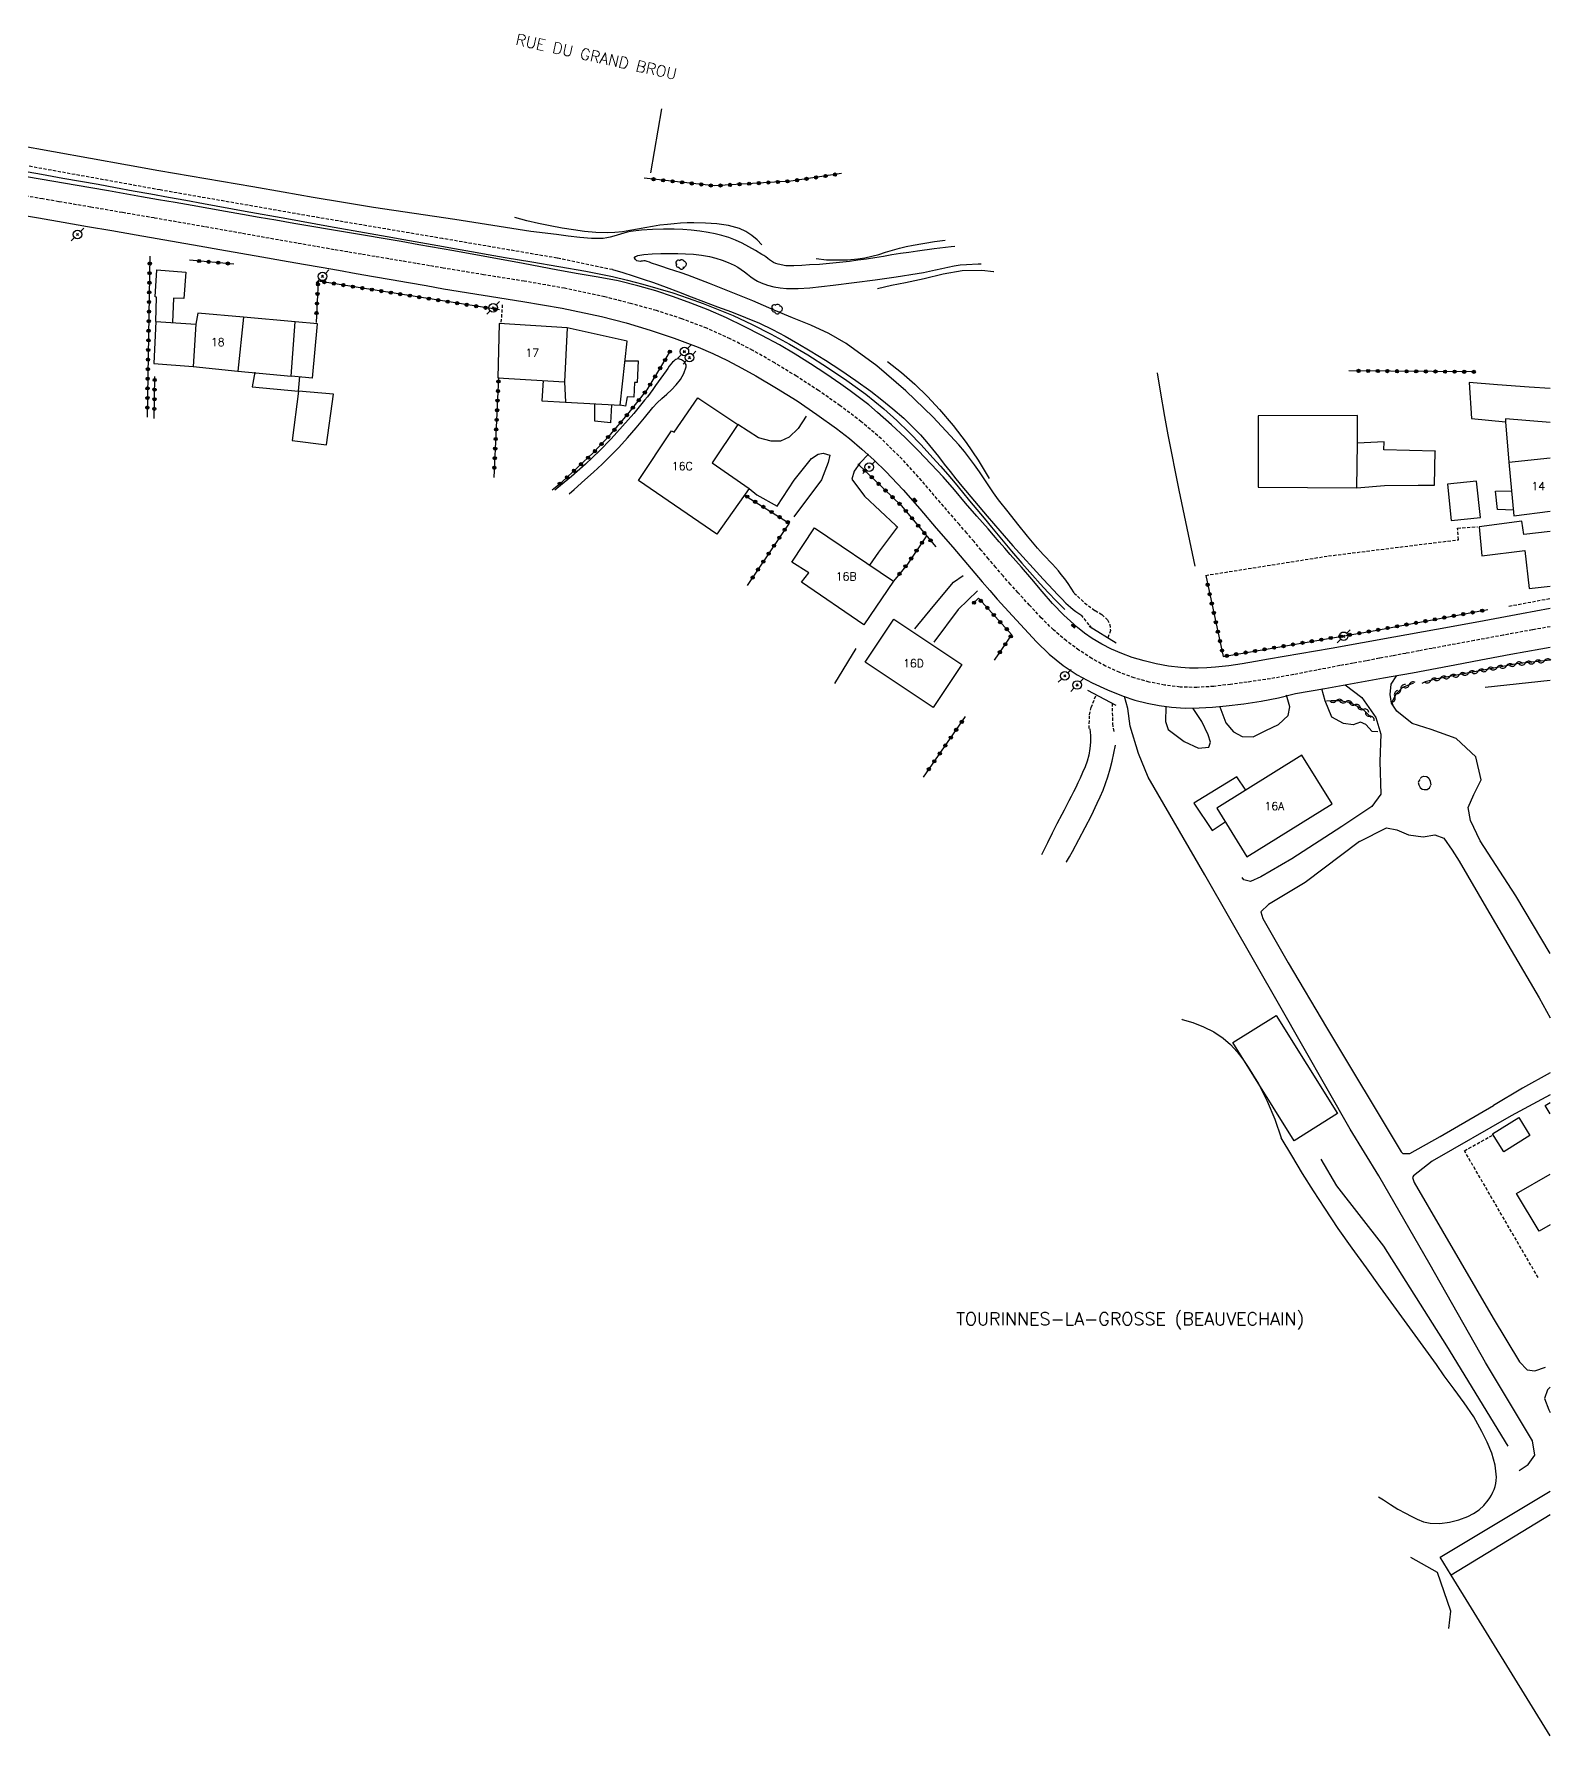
# Model space of a CAD drawing. Header units: millimetres. Extents: x 175000 to 176000, y 162999 to 164000.
# Drawn here: x 175763.2 to 176000.1, y 163187.8 to 163453.7 of the extents above; entities that cross this region are included whole.
import ezdxf
from ezdxf.enums import TextEntityAlignment as Align

# ---------------------------------------------------------------- set-up
doc = ezdxf.new("R2010")
doc.units = ezdxf.units.MM
doc.linetypes.add('DASHED', pattern=[0.75, 0.5, -0.25])
doc.layers.get('0').update_dxf_attribs({"linetype": 'CONTINUOUS'})
for name, color, linetype in [('W0001', 6, 'DASHED'), ('W0008', 7, 'CONTINUOUS'), ('W0010', 4, 'CONTINUOUS'), ('W0017', 7, 'CONTINUOUS'), ('W0101', 7, 'CONTINUOUS'), ('W0104', 1, 'CONTINUOUS'), ('W0112', 1, 'DASHED'), ('W0120', 7, 'CONTINUOUS'), ('W0300', 7, 'CONTINUOUS'), ('W0310', 3, 'CONTINUOUS'), ('W0323', 7, 'CONTINUOUS'), ('W0330', 7, 'CONTINUOUS'), ('W0401', 7, 'CONTINUOUS'), ('W0473', 7, 'CONTINUOUS'), ('W0510', 5, 'CONTINUOUS'), ('W0515', 5, 'CONTINUOUS'), ('W0980', 7, 'CONTINUOUS'), ('W0989', 7, 'CONTINUOUS'), ('W0991', 7, 'CONTINUOUS')]:
    doc.layers.add(name, color=color, linetype=linetype)
doc.styles.get("Standard").update_dxf_attribs({"font": 'romans.shx', "width": 0.85})

# ---------------------------------------------------------------- blocks, each defined once
blk = doc.blocks.new('T401')
for p, q in [((-0.3, 0.3), (0, 0.3)), ((-0.3, -0.25), (-0.3, 0.3)), ((-0.3, 0.15), (0, 0.15)), ((-0.3, 0), (0, 0)), ((0, 0.3), (0, -0.25)), ((-0.3, -0.15), (0, -0.15)), ((-0.3, -0.25), (-0.3, -0.3)), ((-0.3, -0.3), (0, -0.3)), ((0, -0.3), (0, -0.25))]:
    blk.add_line(p, q)
blk = doc.blocks.new('T473')
for p, q in [((-0.166667, 0.166667), (0.166667, -0.166667)), ((-0.166667, -0.166667), (0.166667, 0.166667)), ((0.500001, 0.500001), (1.000002, 1.000002)), ((-1.000002, -1.000002), (-0.500001, -0.500001))]:
    blk.add_line(p, q)
blk.add_ellipse((0, 0), major_axis=(0.471405, 0.471405), ratio=1, start_param=5.4977871438, end_param=11.780972451)
blk = doc.blocks.new('T300')
for p, q in [((-0.8, 0.51), (-0.86, 0.34)), ((-0.86, 0.34), (-0.86, 0.17)), ((-0.86, 0.17), (-0.74, 0.06)), ((-0.69, 0.63), (-0.8, 0.51)), ((-0.8, -0.06), (-0.74, 0.06)), ((-0.74, 0.06), (-0.69, 0.11)), ((-0.57, 0.69), (-0.69, 0.63)), ((-0.46, 0.69), (-0.57, 0.69)), ((-0.29, 0.63), (-0.46, 0.69)), ((-0.29, 0.63), (-0.17, 0.74)), ((-0.23, 0.57), (-0.29, 0.63)), ((-0.17, 0.74), (-0.06, 0.8)), ((-0.06, 0.8), (0.06, 0.8)), ((0.06, 0.8), (0.23, 0.74)), ((0.23, 0.74), (0.34, 0.63)), ((0.34, 0.63), (0.4, 0.51)), ((0.46, 0.46), (0.34, 0.46)), ((0.4, 0.51), (0.4, 0.46)), ((0.57, 0.4), (0.46, 0.46)), ((0.57, 0.4), (0.69, 0.29)), ((0.69, 0.29), (0.74, 0.17)), ((0.74, 0.06), (0.69, -0.17)), ((0.74, 0.17), (0.74, 0.06)), ((-0.8, -0.17), (-0.8, -0.06)), ((-0.8, -0.23), (-0.8, -0.17)), ((-0.74, -0.34), (-0.8, -0.23)), ((-0.69, -0.4), (-0.74, -0.34)), ((-0.51, -0.46), (-0.69, -0.4)), ((-0.4, -0.46), (-0.51, -0.46)), ((-0.4, -0.46), (-0.34, -0.46)), ((-0.34, -0.46), (-0.34, -0.4)), ((-0.34, -0.51), (-0.34, -0.46)), ((-0.29, -0.63), (-0.34, -0.51)), ((-0.17, -0.74), (-0.29, -0.63)), ((-0.06, -0.8), (-0.17, -0.74)), ((0.06, -0.8), (-0.06, -0.8)), ((0.17, -0.74), (0.06, -0.8)), ((0.23, -0.69), (0.17, -0.74)), ((0.29, -0.46), (0.23, -0.46)), ((0.29, -0.63), (0.23, -0.69)), ((0.46, -0.4), (0.29, -0.46)), ((0.34, -0.51), (0.29, -0.63)), ((0.34, -0.51), (0.34, -0.46)), ((0.57, -0.34), (0.46, -0.4)), ((0.63, -0.29), (0.57, -0.34)), ((0.69, -0.17), (0.63, -0.29))]:
    blk.add_line(p, q)
blk = doc.blocks.new('t323o')
at = {"color": 0, "linetype": 'Continuous'}
for radius in [0.25, 0.15]:
    blk.add_circle((0, 0), radius, dxfattribs=at)
blk = doc.blocks.new('t310o')
at = {"color": 0, "linetype": 'Continuous'}
for centre, start, end in [((-0.5, 0.38), 216.8699, 323.1304), ((0.5, -0.37), 36.8699, 143.1303)]:
    blk.add_arc(centre, 0.625, start, end, dxfattribs=at)

msp = doc.modelspace()

# ---------------------------------------------------------------- linework, layer by layer
at = {"layer": 'W0001'}
msp.add_lwpolyline([(176000, 163361.11), (175997.21, 163360.61), (175992.67, 163359.78), (175988.14, 163358.94), (175983.61, 163358.1), (175981.55, 163357.72), (175979.49, 163357.33), (175977.44, 163356.94), (175975.38, 163356.55), (175973.33, 163356.17), (175971.27, 163355.78), (175969.22, 163355.4), (175967.16, 163355.02), (175963.55, 163354.33), (175959.94, 163353.63), (175956.31, 163352.97), (175952.67, 163352.44), (175950.08, 163352.1), (175947.46, 163351.79), (175944.83, 163351.61), (175942.19, 163351.68), (175939.77, 163351.97), (175937.39, 163352.45), (175935.04, 163353.1), (175932.76, 163353.94), (175930.55, 163354.95), (175928.42, 163356.13), (175926.39, 163357.45), (175924.44, 163358.89), (175922.4, 163360.62), (175920.51, 163362.51), (175918.69, 163364.46), (175916.89, 163366.42), (175915.71, 163367.72), (175914.55, 163369.04), (175913.41, 163370.37), (175912.28, 163371.71), (175911.15, 163373.06), (175910.02, 163374.41), (175908.89, 163375.74), (175907.73, 163377.06), (175904.77, 163380.48), (175901.83, 163383.93), (175898.79, 163387.29), (175895.54, 163390.46), (175892.4, 163393.13), (175889.11, 163395.63), (175885.73, 163397.98), (175882.28, 163400.23), (175878.9, 163402.3), (175875.45, 163404.27), (175871.92, 163406.09), (175868.3, 163407.72), (175864.39, 163409.21), (175860.41, 163410.49), (175856.39, 163411.6), (175852.34, 163412.62), (175846.08, 163413.97), (175839.76, 163415.08), (175833.43, 163416.08), (175827.11, 163417.13), (175824.99, 163417.49), (175822.86, 163417.85), (175820.73, 163418.21), (175818.6, 163418.57), (175816.47, 163418.92), (175814.34, 163419.28), (175812.21, 163419.64), (175810.08, 163420), (175807.19, 163420.51), (175804.29, 163421.01), (175801.4, 163421.53), (175798.5, 163422.04), (175795.61, 163422.56), (175792.72, 163423.07), (175789.82, 163423.58), (175786.93, 163424.09), (175781.97, 163424.95), (175777.01, 163425.8), (175772.05, 163426.65), (175767.09, 163427.5), (175764.58, 163427.93), (175762.06, 163428.36)], dxfattribs=at)
at = {"layer": 'W0008'}
for points in [[(176000, 163363.95), (175995.52, 163363.11), (175988.87, 163361.89), (175982.22, 163360.68), (175975.57, 163359.48), (175970.68, 163358.6), (175965.8, 163357.71), (175960.91, 163356.85), (175956.02, 163356.02), (175953.96, 163355.67), (175951.9, 163355.3), (175949.83, 163354.98), (175947.75, 163354.76), (175946.39, 163354.67), (175945.03, 163354.62), (175943.67, 163354.63), (175942.32, 163354.72), (175940.38, 163354.96), (175938.47, 163355.3), (175936.57, 163355.75), (175934.71, 163356.32), (175933.08, 163356.91), (175931.5, 163357.61), (175929.95, 163358.4), (175928.46, 163359.28), (175927.28, 163360.1), (175926.15, 163361), (175925.07, 163361.95), (175924.03, 163362.93), (175922.29, 163364.72), (175920.65, 163366.6), (175919.05, 163368.51), (175917.42, 163370.4), (175916.55, 163371.39), (175915.68, 163372.39), (175914.81, 163373.38), (175913.94, 163374.38), (175913.07, 163375.38), (175912.2, 163376.38), (175911.34, 163377.37), (175910.46, 163378.37), (175908.7, 163380.42), (175906.95, 163382.48), (175905.17, 163384.53), (175903.34, 163386.52), (175901.31, 163388.61), (175899.25, 163390.66), (175897.14, 163392.66), (175894.96, 163394.59), (175893.57, 163395.75), (175892.15, 163396.86), (175890.69, 163397.93), (175889.22, 163398.98), (175886.87, 163400.6), (175884.5, 163402.17), (175882.08, 163403.68), (175879.62, 163405.12), (175876.9, 163406.61), (175874.14, 163408.02), (175871.34, 163409.36), (175868.49, 163410.6), (175865.8, 163411.67), (175863.07, 163412.66), (175860.32, 163413.56), (175857.53, 163414.37), (175854.43, 163415.11), (175851.31, 163415.71), (175848.17, 163416.25), (175845.04, 163416.81), (175839.62, 163417.83), (175834.19, 163418.82), (175828.76, 163419.8), (175823.32, 163420.77), (175820.54, 163421.26), (175817.75, 163421.74), (175814.96, 163422.22), (175812.17, 163422.69), (175809.37, 163423.16), (175806.58, 163423.63), (175803.79, 163424.11), (175801, 163424.59), (175798.38, 163425.04), (175795.76, 163425.5), (175793.13, 163425.96), (175790.51, 163426.42), (175787.89, 163426.88), (175785.26, 163427.35), (175782.64, 163427.81), (175780.02, 163428.27), (175774.83, 163429.17), (175769.65, 163430.07), (175764.46, 163430.96), (175759.28, 163431.86)], [(175760.1, 163425.62), (175763.92, 163424.96), (175767.74, 163424.3), (175771.55, 163423.64), (175775.37, 163422.98), (175779.19, 163422.31), (175782.45, 163421.74), (175785.72, 163421.17), (175788.98, 163420.6), (175792.25, 163420.03), (175795.51, 163419.45), (175798.78, 163418.88), (175802.04, 163418.31), (175805.31, 163417.73), (175808.04, 163417.26), (175810.77, 163416.78), (175813.5, 163416.3), (175816.23, 163415.83), (175818.97, 163415.35), (175821.7, 163414.87), (175824.43, 163414.39), (175827.16, 163413.91), (175833.34, 163412.89), (175839.53, 163411.93), (175845.71, 163410.87), (175851.84, 163409.54), (175855.67, 163408.55), (175859.46, 163407.44), (175863.21, 163406.19), (175866.91, 163404.79), (175869.23, 163403.79), (175871.5, 163402.69), (175873.74, 163401.51), (175875.94, 163400.28), (175879.18, 163398.37), (175882.37, 163396.38), (175885.49, 163394.28), (175888.54, 163392.07), (175890.55, 163390.48), (175892.51, 163388.83), (175894.41, 163387.11), (175896.26, 163385.34), (175898.97, 163382.49), (175901.57, 163379.52), (175904.11, 163376.52), (175906.68, 163373.54), (175907.85, 163372.19), (175909, 163370.84), (175910.16, 163369.48), (175911.31, 163368.12), (175912.47, 163366.77), (175913.64, 163365.42), (175914.83, 163364.09), (175916.04, 163362.79), (175917.91, 163360.76), (175919.78, 163358.73), (175921.76, 163356.79), (175923.91, 163355.04), (175926.12, 163353.59), (175928.45, 163352.32), (175930.85, 163351.22), (175933.3, 163350.26), (175935.15, 163349.65), (175937.03, 163349.16), (175938.94, 163348.78), (175940.86, 163348.52), (175943, 163348.39), (175945.15, 163348.41), (175947.28, 163348.53), (175949.41, 163348.73), (175952.14, 163349.05), (175954.86, 163349.49), (175957.55, 163350.02), (175960.23, 163350.67)], [(175960.22, 163350.67), (175964.8, 163351.47), (175969.37, 163352.28), (175973.94, 163353.1), (175978.51, 163353.92), (175980.42, 163354.28), (175982.34, 163354.64), (175984.26, 163355), (175986.18, 163355.36), (175988.09, 163355.72), (175990.01, 163356.08), (175991.93, 163356.44), (175993.85, 163356.8), (175996.18, 163357.22), (175998.51, 163357.65), (176000, 163357.92)]]:
    msp.add_lwpolyline(points, dxfattribs=at)
at = {"layer": 'W0010'}
msp.add_lwpolyline([(175761.09, 163432.37), (175764.4, 163431.78), (175767.72, 163431.19), (175770.47, 163430.7), (175773.21, 163430.21), (175775.96, 163429.71), (175778.7, 163429.21), (175781.45, 163428.71), (175784.19, 163428.21), (175786.93, 163427.72), (175789.68, 163427.22), (175796.19, 163426.04), (175802.7, 163424.87), (175809.21, 163423.69), (175815.72, 163422.53), (175818.36, 163422.06), (175820.99, 163421.59), (175823.62, 163421.12), (175826.26, 163420.66), (175828.89, 163420.2), (175831.52, 163419.73), (175834.16, 163419.26), (175836.79, 163418.8), (175840.98, 163418.08), (175845.18, 163417.38), (175849.37, 163416.64), (175853.53, 163415.79), (175855.92, 163415.23), (175858.29, 163414.62), (175860.65, 163413.96), (175862.99, 163413.24), (175865.37, 163412.44), (175867.73, 163411.6), (175870.07, 163410.68), (175872.38, 163409.7), (175875.37, 163408.3), (175878.32, 163406.82), (175881.22, 163405.25), (175884.07, 163403.57), (175887.14, 163401.62), (175890.16, 163399.58), (175893.1, 163397.42), (175895.94, 163395.13), (175897.96, 163393.33), (175899.89, 163391.44), (175901.75, 163389.49), (175903.58, 163387.51), (175904.77, 163386.2), (175905.93, 163384.86), (175907.08, 163383.51), (175908.21, 163382.14), (175909.33, 163380.77), (175910.45, 163379.4), (175911.58, 163378.04), (175912.72, 163376.68), (175914.31, 163374.79), (175915.89, 163372.9), (175917.49, 163371.02), (175919.12, 163369.17), (175920.36, 163367.8), (175921.61, 163366.45), (175922.88, 163365.11), (175924.17, 163363.79)], dxfattribs=at)
at = {"layer": 'W0017'}
for points in [[(175883.78, 163394.01), (175882.54, 163392.09), (175881.15, 163390.7), (175879.8, 163390.11), (175878.33, 163390.11), (175876.38, 163390.63), (175873.15, 163392.71)], [(175879.27, 163379.95), (175881.95, 163383.98), (175884.63, 163387.39), (175885.66, 163388.05), (175886.43, 163388.24), (175886.96, 163388.08), (175887.5, 163387.92), (175887.24, 163386.77), (175886.19, 163384.04)], [(175893.51, 163388.07), (175892.18, 163386.67), (175891.3, 163385.41), (175890.95, 163384.14), (175892.9, 163381.51), (175897.78, 163376.91), (175898.04, 163376.73)], [(175886.19, 163384.04), (175881.85, 163378.25)], [(175874.91, 163382.68), (175876.07, 163381.71), (175879.29, 163379.95)], [(175898.04, 163376.73), (175895.09, 163372.76), (175893.7, 163370.73)], [(175900.76, 163360.78), (175903.61, 163364.27), (175906.82, 163368.05), (175908.32, 163369.12)], [(175910.57, 163366.71), (175907.52, 163363.78), (175903.75, 163358.68)], [(175973.09, 163344.68), (175972.19, 163344.76), (175971.21, 163345.85), (175970.39, 163346.21), (175969.23, 163345.76), (175967.71, 163346.01), (175965.87, 163347), (175964.86, 163349.55), (175964.33, 163351.4)], [(175967.96, 163352.05), (175970.6, 163350.04), (175972.74, 163346.9), (175973.54, 163344.32), (175973.41, 163340.05), (175973.57, 163334.96), (175972.14, 163333.02), (175969.35, 163331.13), (175967.45, 163329.87)], [(175989.07, 163327.67), (175987.54, 163330.83), (175987.16, 163332.88), (175988.07, 163334.87), (175989.2, 163337.2), (175988.37, 163340.76), (175985.29, 163343.63), (175981.4, 163345.07), (175978.45, 163346.01), (175976.06, 163347.93), (175975.19, 163349.14), (175974.98, 163350.54), (175975.15, 163352.14), (175976.05, 163353.49)], [(175995.16, 163229.31), (175996.53, 163230.22), (175997.58, 163231.71), (175997.25, 163233.92), (175989.9, 163246.18), (175981.25, 163261.41), (175973.25, 163275.32), (175968.76, 163282.63), (175957.77, 163301.88), (175946.04, 163322.35), (175937.19, 163337.58), (175935.68, 163341.32), (175934.4, 163345.58), (175934.04, 163348.35), (175933.52, 163350.18)], [(175939.98, 163348.6), (175939.9, 163346.29), (175940.32, 163345.07), (175942.85, 163343.18), (175945.05, 163342.15), (175946.67, 163342.28), (175946.97, 163343.09), (175946.59, 163344.22), (175945.58, 163346.29), (175944.24, 163348.34)], [(175948.4, 163348.57), (175949.35, 163346.11), (175950.51, 163344.68), (175951.9, 163343.96), (175953.61, 163343.92), (175955.56, 163344.89), (175957.57, 163345.84), (175959.05, 163347.21), (175959.34, 163348.57), (175958.79, 163350.41)], [(175967.45, 163329.87), (175959.64, 163324.85), (175954.78, 163322.04), (175953.17, 163321.33), (175952.17, 163321.55), (175951.87, 163321.92)], [(175970.22, 163327.55), (175974.44, 163329.69), (175976.02, 163329.37), (175977.84, 163328.59), (175980.14, 163328.27), (175982, 163328.58), (175983.4, 163328.08), (175984.7, 163326.2), (175985.79, 163324.47)], [(175970.22, 163327.55), (175961.72, 163321.16), (175955.99, 163317.69), (175954.79, 163316.57), (175955.14, 163315.53), (175959.08, 163308.59), (175965.06, 163298.52), (175976.71, 163279.1), (175977, 163278.82), (175978.08, 163278.84), (175982.81, 163281.49), (175991.13, 163286.29)], [(176000, 163310.06), (175994.63, 163319.06), (175989.07, 163327.67)], [(175985.79, 163324.47), (175990.06, 163317.14), (175998.25, 163303.12), (176000, 163300)], [(176000, 163291.42), (175995.66, 163289), (175991.13, 163286.29)], [(176000, 163288), (175993.88, 163284.7), (175981.54, 163277.64), (175978.67, 163275.32), (175978.51, 163275.08), (175978.73, 163274.28), (175983.17, 163266.7), (175991.07, 163253.09), (175995.22, 163246.29), (175996.42, 163245.04), (175997.58, 163244.88), (175999.26, 163245.44)], [(176000, 163242.31), (175999.57, 163241.88), (175999.1, 163240.52), (175999.76, 163238.76), (176000, 163238.35)]]:
    msp.add_lwpolyline(points, dxfattribs=at)
at = {"layer": 'W0101'}
for points in [[(175795.94, 163409.45), (175788.81, 163410.09), (175788.47, 163408.34)], [(175795.94, 163409.45), (175795.04, 163401.04)], [(175788.47, 163408.34), (175788.05, 163401.74)], [(175835.84, 163408.46), (175835.67, 163399.98), (175846.05, 163399.36)], [(175846.45, 163407.79), (175835.84, 163408.46)], [(175846.45, 163407.79), (175846.05, 163399.36)], [(175788.05, 163401.72), (175788.05, 163401.74), (175795.04, 163401.04)], [(175993.54, 163386.79), (176000, 163387.51)], [(175993.54, 163386.79), (175994.32, 163378.43), (176000, 163379.15)], [(176000, 163375.98), (175995.88, 163375.52), (175995.58, 163377.59), (175988.89, 163376.72), (175989.3, 163372.16), (175996.03, 163373.03), (175996.02, 163373.03), (175996.72, 163367.05)], [(175996.72, 163367.05), (176000, 163367.42)], [(176000, 163284.99), (175999.22, 163286.33), (176000, 163286.79)], [(176000, 163267.65), (175998.27, 163266.66), (175994.73, 163272.57), (176000, 163275.61)]]:
    msp.add_lwpolyline(points, dxfattribs=at)
for points in [[(175866.86, 163396.86), (175873.15, 163392.71), (175869.11, 163386.69), (175874.91, 163382.68), (175869.83, 163375.54), (175857.59, 163383.92), (175862.78, 163391.72), (175863.2, 163391.51)], [(175885.11, 163376.55), (175897.43, 163368.21), (175892.8, 163361.38), (175883.08, 163368.07), (175884.22, 163369.51), (175881.58, 163371.2)], [(175897.51, 163362.29), (175908.11, 163355.19), (175903.62, 163348.49), (175893.02, 163355.59)], [(175961.21, 163341.02), (175947.91, 163332.74), (175952.63, 163325.17), (175965.93, 163333.45)]]:
    msp.add_lwpolyline(points, close=True, dxfattribs=at)
at = {"layer": 'W0104'}
for points in [[(175782.22, 163408.8), (175782.35, 163412.6), (175782.15, 163412.64), (175782.39, 163416.83), (175786.93, 163416.51), (175786.6, 163412.38), (175784.98, 163412.41), (175784.82, 163408.61)], [(175804.02, 163408.72), (175795.94, 163409.45)], [(175782.22, 163408.8), (175781.93, 163402.21)], [(175782.22, 163408.8), (175788.47, 163408.34)], [(175803.37, 163400.22), (175804.02, 163408.72)], [(175807.48, 163408.42), (175804.02, 163408.72)], [(175806.7, 163399.92), (175807.48, 163408.42)], [(175855.87, 163405.72), (175846.46, 163407.79), (175846.45, 163407.79)], [(175846.05, 163399.36), (175846.22, 163396.17), (175854.73, 163395.7), (175855.87, 163405.72)], [(175781.93, 163402.21), (175788.05, 163401.74)], [(175855.52, 163402.64), (175857.57, 163402.63), (175857.4, 163399.26), (175857, 163399.23), (175857.01, 163399.24), (175856.88, 163396.97), (175855.85, 163396.99), (175855.59, 163395.56), (175854.73, 163395.7)], [(175795.04, 163401.04), (175803.37, 163400.22), (175803.36, 163400.22)], [(175797.69, 163400.88), (175797.3, 163398.57), (175804.5, 163397.91), (175804.5, 163397.9), (175803.55, 163390.19), (175808.88, 163389.51), (175809.96, 163397.43)], [(175806.7, 163399.92), (175803.36, 163400.22)], [(175809.96, 163397.43), (175804.5, 163397.9), (175804.51, 163397.91), (175804.72, 163400.18)], [(175842.72, 163399.56), (175842.5, 163396.39), (175846.22, 163396.17)], [(176000, 163398.32), (175996.72, 163398.52), (175991.76, 163398.9), (175987.35, 163399.23), (175987.73, 163393.65), (175993.04, 163393.1), (175993.54, 163386.79)], [(175853.4, 163395.78), (175853.25, 163392.96), (175850.78, 163393.2), (175850.81, 163395.92)], [(176000, 163392.98), (175993.03, 163393.59), (175993.04, 163393.1)], [(175969.8, 163382.8), (175969.92, 163389.8)], [(175994.24, 163379.29), (175991.76, 163379.42), (175991.46, 163382.27), (175993.95, 163382.31)], [(175952.45, 163335.57), (175951.04, 163337.63), (175944.36, 163333.53), (175947.21, 163329.29), (175949.23, 163330.63)], [(176000, 163187.83), (175984.51, 163212.95), (175982.79, 163215.75), (176000, 163226.08)], [(176000, 163222.39), (175984.51, 163212.95)]]:
    msp.add_lwpolyline(points, dxfattribs=at)
for points in [[(175954.39, 163394.07), (175954.37, 163382.89), (175969.8, 163382.8), (175969.79, 163382.8), (175974.11, 163383.14), (175979.4, 163383.19), (175979.39, 163383.19), (175981.93, 163383.23), (175982.04, 163388.56), (175982.04, 163388.55), (175974.01, 163388.74), (175974.04, 163390.01), (175969.92, 163389.8), (175969.88, 163394.12)], [(175983.94, 163383.36), (175984.55, 163377.68), (175989.12, 163378.18), (175988.5, 163383.86)], [(175957.21, 163300.38), (175966.8, 163285.04), (175960.02, 163280.8), (175950.43, 163296.14)], [(175996.83, 163281.62), (175992.73, 163279.08), (175990.98, 163281.91), (175995.09, 163284.44)]]:
    msp.add_lwpolyline(points, close=True, dxfattribs=at)
at = {"layer": 'W0112'}
for points in [[(175853.55, 163416.88), (175844.89, 163418.68), (175827.01, 163421.74), (175806.24, 163425.25), (175782.9, 163429.33), (175759.79, 163433.51), (175741.02, 163436.87), (175721.22, 163440.69), (175700.88, 163444.36), (175676.96, 163448.54)], [(175836.34, 163411.41), (175836.14, 163408.68)], [(175946.17, 163369.12), (175965.37, 163372.16), (175985.66, 163374.69), (175985.52, 163376.5), (175988.64, 163376.73)], [(175925.65, 163366.37), (175927.26, 163364.83), (175928.91, 163363.64)], [(175993.54, 163364.31), (176000, 163365.53)], [(175928.4, 163360.88), (175928.02, 163361.39), (175926.85, 163362.84)], [(175928.91, 163363.64), (175929.98, 163363.01), (175930.85, 163362.19), (175931.22, 163361.46), (175931.32, 163360.52), (175930.9, 163359.34)], [(175927.98, 163345.19), (175928.07, 163347.33), (175928.32, 163348.48), (175928.84, 163349.86), (175929.09, 163350.46)], [(175931.58, 163349.15), (175931.64, 163345.98), (175931.85, 163344.57)], [(175979.63, 163337.25), (175979.37, 163336.78), (175979.48, 163336.43), (175979.67, 163336), (175979.98, 163335.73), (175980.31, 163335.65), (175980.78, 163335.66), (175981.15, 163335.93), (175981.39, 163336.41), (175981.32, 163336.94), (175981.05, 163337.41), (175980.75, 163337.66), (175980.19, 163337.73), (175979.89, 163337.62), (175979.7, 163337.39)], [(175998.11, 163259.43), (175986.6, 163279.23), (175990.92, 163281.63)]]:
    msp.add_lwpolyline(points, dxfattribs=at)
at = {"layer": 'W0120'}
for points in [[(175932.21, 163358.53), (175927.97, 163361.14)], [(175927.71, 163351.19), (175932.14, 163348.84)]]:
    msp.add_lwpolyline(points, dxfattribs=at)
at = {"layer": 'W0300'}
for points in [[(175876.9, 163420.76), (175876.15, 163421.55), (175875.32, 163422.24), (175874.4, 163422.83), (175873.41, 163423.29), (175871.66, 163423.8), (175869.86, 163424.04), (175868.06, 163424.12), (175866.28, 163424.17), (175865.24, 163424.18), (175864.2, 163424.13), (175863.16, 163424.05), (175862.13, 163423.95), (175860.95, 163423.81), (175859.78, 163423.63), (175858.61, 163423.42), (175857.45, 163423.19), (175856.28, 163422.98), (175855.1, 163422.81), (175853.92, 163422.68), (175852.73, 163422.62), (175850.96, 163422.66), (175849.2, 163422.84), (175847.45, 163423.09), (175845.71, 163423.38), (175843.84, 163423.71), (175841.99, 163424.09), (175840.15, 163424.53), (175838.31, 163425.02)], [(175885.38, 163418.6), (175886.99, 163418.44), (175888.61, 163418.39), (175890.24, 163418.43), (175891.85, 163418.57), (175892.96, 163418.74), (175894.06, 163418.98), (175895.14, 163419.27), (175896.21, 163419.59), (175897.28, 163419.92), (175898.35, 163420.23), (175899.43, 163420.5), (175900.53, 163420.73), (175903.82, 163421.27), (175905.49, 163421.5)], [(175913.09, 163416.54), (175913.05, 163416.55), (175911.23, 163416.76), (175908.18, 163416.68), (175905.17, 163416.16), (175902.22, 163415.45), (175899.3, 163414.82), (175898.21, 163414.61), (175897.12, 163414.39), (175896.04, 163414.15), (175894.96, 163413.9)], [(175896.52, 163402.52), (175898.69, 163400.82), (175900.77, 163399), (175902.76, 163397.08), (175904.64, 163395.06), (175906.78, 163392.51), (175908.79, 163389.86), (175910.66, 163387.1), (175912.39, 163384.25)], [(175938.59, 163400.75), (175939.07, 163397.89), (175939.76, 163393.96), (175940.3, 163391.08), (175940.86, 163388.2), (175941.43, 163385.32), (175942.01, 163382.45), (175942.62, 163379.47), (175943.24, 163376.49), (175943.87, 163373.51), (175944.51, 163370.54)], [(175989.86, 163351.67), (176000, 163352.75)], [(175993.45, 163233.08), (175983.84, 163248.78), (175974.02, 163264.36), (175966.65, 163273.79), (175964.21, 163277.95)], [(175984.18, 163204.59), (175984.48, 163207.34), (175982.39, 163213.37), (175978.24, 163215.73)]]:
    msp.add_lwpolyline(points, dxfattribs=at)
at = {"layer": 'W0310'}
for points in [[(176000, 163355.87), (175994.76, 163355.28), (175982.34, 163352.95), (175980.46, 163352.5), (175979.94, 163352.25)], [(175978.67, 163352.3), (175976.93, 163351.62), (175975.89, 163350.59), (175975.28, 163349.27), (175975.4, 163348.83)], [(175972.01, 163346.92), (175970.81, 163348.19), (175968.83, 163349.23), (175967.22, 163349.53), (175965.81, 163349.54), (175965.08, 163349.5)]]:
    msp.add_lwpolyline(points, dxfattribs=at)
at = {"layer": 'W0323'}
for points in [[(175889.33, 163431.88), (175881.38, 163430.71), (175869.42, 163429.97), (175858.48, 163431.17)], [(175781.31, 163418.97), (175780.93, 163397.26), (175780.89, 163393.84)], [(175794.41, 163417.76), (175787.51, 163418.36)], [(175835.91, 163410.58), (175807.58, 163415.1), (175807.26, 163408.6)], [(175844.15, 163382.51), (175845.68, 163383.74), (175850.6, 163388.3), (175853.24, 163391.14), (175855.94, 163394.31), (175858.96, 163398.13), (175861.26, 163401.9), (175862.61, 163404.2)], [(175782, 163393.64), (175782.06, 163400.18)], [(175835.77, 163400.06), (175835.03, 163384.43)], [(175988.11, 163400.92), (175975.06, 163401.02), (175968.57, 163401.08)], [(175891.88, 163386.54), (175898.65, 163380.02), (175904.07, 163373.59)], [(175874.35, 163381.57), (175881.14, 163377.29), (175874.6, 163367.54)], [(175902.6, 163375.28), (175899.62, 163370.9), (175897.43, 163368.21)], [(175946.19, 163369.12), (175948.93, 163356.47), (175972.07, 163360.43), (175990.26, 163363.78)], [(175913.21, 163355.88), (175915.93, 163359.86), (175910.72, 163365.54), (175909.79, 163364.65)], [(175902.1, 163337.62), (175908.67, 163347.06)]]:
    msp.add_lwpolyline(points, dxfattribs=at)
at = {"layer": 'W0330'}
for points in [[(175859.55, 163432.02), (175861.27, 163441.98)], [(175891.55, 163357.72), (175888.22, 163352.21)]]:
    msp.add_lwpolyline(points, dxfattribs=at)
at = {"layer": 'W0510'}
for points in [[(175907, 163420.5), (175906.45, 163420.45), (175903.81, 163420.11), (175901.17, 163419.76), (175899.84, 163419.58), (175898.51, 163419.39), (175897.19, 163419.18), (175895.86, 163418.96), (175894.54, 163418.75), (175893.22, 163418.54), (175891.89, 163418.35), (175890.56, 163418.17), (175889.01, 163417.99), (175887.45, 163417.83), (175885.89, 163417.69), (175884.32, 163417.61), (175883.11, 163417.55), (175881.88, 163417.47), (175880.64, 163417.49), (175879.42, 163417.72), (175879.06, 163417.85), (175878.72, 163418.02), (175878.4, 163418.21), (175878.09, 163418.43), (175877.79, 163418.64), (175877.5, 163418.86), (175877.19, 163419.07), (175876.88, 163419.27), (175875.87, 163419.86), (175874.86, 163420.46), (175873.83, 163421.02), (175872.76, 163421.51), (175871.72, 163421.89), (175870.65, 163422.2), (175869.57, 163422.46), (175868.48, 163422.68), (175867.17, 163422.9), (175865.85, 163423.06), (175864.53, 163423.17), (175863.21, 163423.23), (175861.5, 163423.23), (175859.79, 163423.17), (175858.09, 163423.04), (175856.39, 163422.83), (175855.85, 163422.72), (175855.31, 163422.59), (175854.79, 163422.43), (175854.26, 163422.26), (175853.74, 163422.09), (175853.2, 163421.95), (175852.66, 163421.83), (175852.11, 163421.76), (175850.26, 163421.73), (175848.43, 163421.88), (175846.61, 163422.12), (175844.8, 163422.35), (175840.82, 163422.86), (175836.85, 163423.46), (175832.89, 163424.09), (175828.93, 163424.7), (175825.76, 163425.17), (175822.58, 163425.63), (175819.41, 163426.1), (175816.24, 163426.59), (175811.52, 163427.37), (175806.81, 163428.17), (175802.1, 163429), (175797.39, 163429.81), (175792.5, 163430.65), (175787.61, 163431.49), (175782.72, 163432.34), (175777.83, 163433.2), (175772.05, 163434.23), (175766.27, 163435.28), (175760.5, 163436.34)], [(175865.3, 163416.04), (175864.3, 163416.37), (175863.29, 163416.69), (175862.28, 163417.02), (175861.28, 163417.35), (175860.95, 163417.46), (175860.62, 163417.58), (175860.3, 163417.69), (175859.97, 163417.8), (175859.64, 163417.92), (175859.31, 163418.03), (175858.98, 163418.14), (175858.65, 163418.24), (175858.45, 163418.27), (175858.24, 163418.23), (175858.04, 163418.19), (175857.85, 163418.17), (175857.6, 163418.19), (175857.35, 163418.28), (175857.13, 163418.46), (175856.99, 163418.71), (175856.99, 163418.77), (175857.01, 163418.82), (175857.04, 163418.86), (175857.08, 163418.89), (175857.11, 163418.91), (175857.15, 163418.92), (175857.19, 163418.93), (175857.22, 163418.94), (175857.52, 163419.07), (175857.82, 163419.14), (175858.13, 163419.19), (175858.44, 163419.23), (175859.76, 163419.35), (175861.09, 163419.41), (175862.42, 163419.41), (175863.74, 163419.38), (175864.98, 163419.34), (175866.22, 163419.28), (175867.46, 163419.16), (175868.69, 163418.95), (175869.69, 163418.69), (175870.68, 163418.37), (175871.64, 163417.99), (175872.58, 163417.56), (175873.13, 163417.25), (175873.65, 163416.91), (175874.16, 163416.53), (175874.65, 163416.15), (175875.15, 163415.77), (175875.67, 163415.41), (175876.21, 163415.08), (175876.78, 163414.81), (175877.75, 163414.47), (175878.74, 163414.22), (175879.74, 163414.06), (175880.75, 163413.96), (175882.57, 163413.93), (175884.39, 163414.06), (175886.19, 163414.27), (175887.99, 163414.47), (175891.29, 163414.85), (175894.58, 163415.28), (175897.86, 163415.75), (175901.14, 163416.27), (175902.11, 163416.44), (175903.06, 163416.64), (175904.02, 163416.86), (175904.97, 163417.08), (175905.93, 163417.28), (175906.89, 163417.47), (175907.86, 163417.61), (175908.84, 163417.71), (175910.66, 163417.79), (175911.11, 163417.79)], [(175853.53, 163416.89), (175855.15, 163416.42), (175856.76, 163415.93), (175858.36, 163415.42), (175859.96, 163414.88), (175861.93, 163414.17), (175863.88, 163413.41), (175865.83, 163412.64), (175867.78, 163411.88), (175869.96, 163411.06), (175872.16, 163410.27), (175874.34, 163409.43), (175876.49, 163408.51), (175878.52, 163407.52), (175880.51, 163406.47), (175882.48, 163405.36), (175884.42, 163404.21), (175886.84, 163402.72), (175889.23, 163401.18), (175891.58, 163399.58), (175893.88, 163397.91), (175895.64, 163396.55), (175897.36, 163395.15), (175899.03, 163393.68), (175900.63, 163392.14), (175901.64, 163391.07), (175902.61, 163389.96), (175903.55, 163388.83), (175904.47, 163387.68), (175905.37, 163386.52), (175906.27, 163385.36), (175907.18, 163384.21), (175908.11, 163383.08), (175910.09, 163380.73), (175912.07, 163378.39), (175914.07, 163376.07), (175916.09, 163373.76), (175917.65, 163372.01), (175919.23, 163370.27), (175920.82, 163368.54), (175922.43, 163366.83), (175923.07, 163366.15), (175923.71, 163365.47), (175924.37, 163364.8), (175925.06, 163364.17), (175925.49, 163363.81), (175925.93, 163363.47), (175926.38, 163363.15), (175926.85, 163362.84)], [(175925.66, 163366.4), (175925.18, 163367.14), (175924.69, 163367.87), (175924.17, 163368.59), (175923.63, 163369.28), (175923.19, 163369.82), (175922.73, 163370.34), (175922.26, 163370.85), (175921.78, 163371.35), (175921.31, 163371.85), (175920.83, 163372.36), (175920.37, 163372.87), (175919.91, 163373.39), (175918.35, 163375.24), (175916.83, 163377.13), (175915.33, 163379.03), (175913.85, 163380.95), (175913.07, 163382.01), (175912.32, 163383.09), (175911.58, 163384.18), (175910.85, 163385.28), (175910.1, 163386.37), (175909.33, 163387.44), (175908.52, 163388.48), (175907.66, 163389.49), (175903.61, 163393.82), (175899.36, 163397.97), (175894.85, 163401.84), (175890.03, 163405.34), (175887.34, 163406.9), (175884.51, 163408.2), (175881.64, 163409.37), (175878.8, 163410.55), (175875.45, 163411.99), (175872.08, 163413.38), (175868.7, 163414.73), (175865.3, 163416.04)], [(175846.77, 163381.84), (175847.59, 163382.56), (175849.23, 163384.04), (175850.59, 163385.27), (175851.93, 163386.51), (175853.24, 163387.78), (175854.52, 163389.09), (175855.9, 163390.61), (175857.24, 163392.17), (175858.54, 163393.75), (175859.85, 163395.33), (175860.54, 163396.08), (175861.28, 163396.77), (175862.03, 163397.43), (175862.77, 163398.11), (175863.5, 163398.88), (175864.16, 163399.72), (175864.69, 163400.66), (175865.05, 163401.69), (175865.06, 163401.86), (175865.04, 163402.02), (175864.98, 163402.18), (175864.9, 163402.32), (175864.78, 163402.48), (175864.64, 163402.6), (175864.48, 163402.7), (175864.31, 163402.79), (175864.17, 163402.86), (175864.02, 163402.91), (175863.86, 163402.94), (175863.69, 163402.93), (175863.47, 163402.86), (175863.27, 163402.73), (175863.11, 163402.57), (175862.95, 163402.42), (175862.67, 163402.11), (175862.42, 163401.78), (175862.19, 163401.44), (175861.96, 163401.1), (175861.53, 163400.52), (175861.11, 163399.94), (175860.7, 163399.35), (175860.28, 163398.77), (175859.86, 163398.18), (175859.43, 163397.6), (175859, 163397.03), (175858.55, 163396.47), (175856.87, 163394.42), (175855.14, 163392.41), (175853.36, 163390.45), (175851.51, 163388.56), (175849.36, 163386.52), (175847.15, 163384.57), (175844.88, 163382.68), (175844.54, 163382.41)], [(175928.09, 163345.14), (175928.18, 163344.12), (175928.18, 163343.09), (175928.1, 163342.06), (175927.94, 163341.05), (175927.69, 163340.11), (175927.35, 163339.2), (175926.97, 163338.32), (175926.58, 163337.45), (175926.25, 163336.72), (175925.9, 163336), (175925.55, 163335.29), (175925.18, 163334.58), (175924.81, 163333.88), (175924.44, 163333.18), (175924.08, 163332.47), (175923.71, 163331.76), (175922.97, 163330.3), (175922.23, 163328.84), (175921.49, 163327.37), (175920.77, 163325.9), (175920.57, 163325.46)], [(175924.41, 163324.3), (175924.47, 163324.39), (175924.93, 163325.18), (175925.37, 163325.99), (175926.39, 163327.85), (175927.38, 163329.72), (175928.35, 163331.61), (175929.26, 163333.53), (175929.72, 163334.55), (175930.16, 163335.57), (175930.56, 163336.62), (175930.92, 163337.67), (175931.28, 163338.89), (175931.6, 163340.12), (175931.87, 163341.36), (175932.09, 163342.61)]]:
    msp.add_lwpolyline(points, dxfattribs=at)
at = {"layer": 'W0515'}
for points in [[(175942.45, 163299.79), (175942.51, 163299.77), (175944.21, 163299.27), (175945.86, 163298.61), (175947.44, 163297.8), (175948.93, 163296.81), (175950.07, 163295.83), (175951.09, 163294.72), (175952.01, 163293.53), (175952.85, 163292.29), (175954.42, 163289.68), (175955.81, 163286.97), (175957, 163284.16), (175958, 163281.28)], [(175973.2, 163225.19), (175973.97, 163224.69), (175975.08, 163223.97), (175976.22, 163223.28), (175977.39, 163222.65), (175978.29, 163222.17), (175979.22, 163221.68), (175980.21, 163221.27), (175981.25, 163221.05), (175982.76, 163221.01), (175984.26, 163221.2), (175985.72, 163221.58), (175987.12, 163222.13), (175988.03, 163222.6), (175988.88, 163223.17), (175989.65, 163223.85), (175990.32, 163224.64), (175990.58, 163225.04), (175990.83, 163225.46), (175991.04, 163225.89), (175991.23, 163226.33), (175991.38, 163226.8), (175991.49, 163227.27), (175991.57, 163227.75), (175991.6, 163228.23), (175991.42, 163230.14), (175990.88, 163231.98), (175990.13, 163233.71), (175989.33, 163235.38), (175988.05, 163237.69), (175986.56, 163239.87), (175984.98, 163241.98), (175983.45, 163244.1), (175982.22, 163245.84), (175980.99, 163247.56), (175979.74, 163249.28), (175978.49, 163251), (175977.24, 163252.71), (175975.99, 163254.43), (175974.74, 163256.15), (175973.5, 163257.88), (175971.3, 163260.95), (175969.08, 163264.02), (175966.9, 163267.12), (175964.78, 163270.25), (175963.02, 163272.97), (175961.3, 163275.71), (175959.63, 163278.48), (175958, 163281.28)]]:
    msp.add_lwpolyline(points, dxfattribs=at)

# ---------------------------------------------------------------- block references
at = {"layer": 'W0300'}
for p in [(175864.33, 163417.69), (175879.31, 163410.71)]:
    msp.add_blockref('T300', p, dxfattribs=at)
at = {"layer": 'W0310'}
for p, rotation in [((175984.3, 163353.32), 190.6569920397626), ((175985.78, 163353.59), 190.6569920397626), ((175987.25, 163353.87), 190.6569920397626), ((175988.72, 163354.15), 190.6569920397626), ((175990.2, 163354.43), 190.6569920397626), ((175991.67, 163354.7), 190.6569920397626), ((175993.15, 163354.98), 190.6569920397626), ((175994.62, 163355.26), 190.6569920397626), ((175996.11, 163355.43), 186.3995243543117), ((175997.6, 163355.6), 186.3995243543117), ((175999.09, 163355.77), 186.3995243543117), ((175975.72, 163350.21), 245.1144364799039), ((175976.66, 163351.36), 224.8622037780165), ((175977.98, 163352.03), 201.3731125242777), ((175981.36, 163352.71), 193.4968865535535), ((175982.83, 163353.04), 190.6569920397626), ((175966.58, 163349.53), 179.7966801310671), ((175968.07, 163349.37), 169.5887780455505), ((175969.47, 163348.9), 152.1746449765784), ((175970.8, 163348.2), 152.1746449765784), ((175971.83, 163347.11), 133.5383349454025)]:
    msp.add_blockref('t310o', p, dxfattribs=dict(at, rotation=rotation))
at = {"layer": 'W0323'}
for p, rotation in [((175859.97, 163431.01), 173.7655199044803), ((175861.46, 163430.84), 173.7655199044803), ((175862.95, 163430.68), 173.7655199044803), ((175864.44, 163430.52), 173.7655199044803), ((175877.89, 163430.49), 183.5136664883394), ((175879.39, 163430.58), 183.5136664883394), ((175880.89, 163430.68), 183.5136664883394), ((175882.38, 163430.85), 188.3874494897825), ((175883.86, 163431.07), 188.3874494897825), ((175885.34, 163431.29), 188.3874494897825), ((175886.83, 163431.51), 188.3874494897825), ((175888.31, 163431.73), 188.3874494897825), ((175865.93, 163430.35), 173.7655199044803), ((175867.42, 163430.19), 173.7655199044803), ((175868.91, 163430.03), 173.7655199044803), ((175870.41, 163430.03), 183.5136664883394), ((175871.91, 163430.12), 183.5136664883394), ((175873.4, 163430.22), 183.5136664883394), ((175874.9, 163430.31), 183.5136664883394), ((175876.4, 163430.4), 183.5136664883394), ((175781.29, 163417.83), 268.9920444989179), ((175789, 163418.23), 175.0098532629221), ((175790.49, 163418.1), 175.0098532629221), ((175791.99, 163417.97), 175.0098532629221), ((175793.48, 163417.84), 175.0098532629221), ((175781.24, 163414.83), 268.9920444989179), ((175781.26, 163416.33), 268.9920444989179), ((175807.56, 163414.59), 267.0949711863967), ((175808.56, 163414.94), 170.945228135754), ((175810.04, 163414.71), 170.945228135754), ((175811.52, 163414.47), 170.945228135754), ((175781.18, 163411.83), 268.9920444989179), ((175781.21, 163413.33), 268.9920444989179), ((175807.48, 163413.09), 267.0949711863967), ((175813.01, 163414.23), 170.945228135754), ((175814.49, 163414), 170.945228135754), ((175815.97, 163413.76), 170.945228135754), ((175817.45, 163413.53), 170.945228135754), ((175818.93, 163413.29), 170.945228135754), ((175820.41, 163413.05), 170.945228135754), ((175821.89, 163412.82), 170.945228135754), ((175823.37, 163412.58), 170.945228135754), ((175824.86, 163412.35), 170.945228135754), ((175826.34, 163412.11), 170.945228135754), ((175827.82, 163411.87), 170.945228135754), ((175781.16, 163410.33), 268.9920444989179), ((175807.33, 163410.09), 267.0949711863967), ((175807.41, 163411.59), 267.0949711863967), ((175829.3, 163411.64), 170.945228135754), ((175830.78, 163411.4), 170.945228135754), ((175832.26, 163411.17), 170.945228135754), ((175833.74, 163410.93), 170.945228135754), ((175835.22, 163410.69), 170.945228135754), ((175781.1, 163407.33), 268.9920444989179), ((175781.13, 163408.83), 268.9920444989179), ((175781.05, 163404.34), 268.9920444989179), ((175781.08, 163405.83), 268.9920444989179), ((175862.52, 163404.06), 59.68164657836251), ((175781, 163401.34), 268.9920444989179), ((175781.02, 163402.84), 268.9920444989179), ((175861, 163401.48), 58.56060473914565), ((175861.77, 163402.77), 59.68164657836251), ((175780.97, 163399.84), 268.9920444989179), ((175782.06, 163399.64), 89.40934278517967), ((175835.74, 163399.41), 267.2798424417407), ((175859.44, 163398.92), 58.56060473914565), ((175860.22, 163400.2), 58.56060473914565), ((175970.07, 163401.06), 179.5181247263866), ((175971.57, 163401.05), 179.5181247263866), ((175973.07, 163401.04), 179.5181247263866), ((175974.57, 163401.03), 179.5181247263866), ((175976.07, 163401.01), 179.5347618240485), ((175977.57, 163401), 179.5347618240485), ((175979.07, 163400.99), 179.5347618240485), ((175980.57, 163400.98), 179.5347618240485), ((175982.07, 163400.97), 179.5347618240485), ((175983.57, 163400.95), 179.5347618240485), ((175985.07, 163400.94), 179.5347618240485), ((175986.57, 163400.93), 179.5347618240485), ((175988.07, 163400.92), 179.5347618240485), ((175780.92, 163396.84), 269.4486216858641), ((175780.95, 163398.34), 268.9920444989179), ((175782.03, 163396.64), 89.40934278517967), ((175782.04, 163398.14), 89.40934278517967), ((175835.6, 163396.42), 267.2798424417407), ((175835.67, 163397.91), 267.2798424417407), ((175857.67, 163396.5), 51.73315067685028), ((175858.6, 163397.68), 51.73315067685028), ((175780.91, 163395.34), 269.4486216858641), ((175782.01, 163395.14), 89.40934278517967), ((175835.46, 163393.42), 267.2798424417407), ((175835.53, 163394.92), 267.2798424417407), ((175855.8, 163394.15), 49.62443703107878), ((175856.74, 163395.32), 51.73315067685028), ((175835.39, 163391.92), 267.2798424417407), ((175852.87, 163390.74), 46.99508855745941), ((175853.86, 163391.86), 49.62443703107878), ((175854.83, 163393.01), 49.62443703107878), ((175835.24, 163388.92), 267.2798424417407), ((175835.31, 163390.42), 267.2798424417407), ((175850.82, 163388.54), 46.99508855745941), ((175851.85, 163389.64), 46.99508855745941), ((175835.1, 163385.93), 267.2798424417407), ((175835.17, 163387.43), 267.2798424417407), ((175847.54, 163385.46), 42.87264186739325), ((175848.64, 163386.49), 42.87264186739325), ((175849.74, 163387.51), 42.87264186739325), ((175892.96, 163385.49), 316.0997989397761), ((175845.32, 163383.45), 38.81557612245324), ((175846.44, 163384.44), 42.87264186739325), ((175894.04, 163384.45), 316.0997989397761), ((175895.12, 163383.41), 316.0997989397761), ((175874.58, 163381.42), 327.8053851016903), ((175875.85, 163380.62), 327.8053851016903), ((175896.2, 163382.37), 316.0997989397761), ((175897.29, 163381.33), 316.0997989397761), ((175898.37, 163380.29), 316.0997989397761), ((175877.12, 163379.83), 327.8053851016903), ((175878.39, 163379.03), 327.8053851016903), ((175879.66, 163378.23), 327.8053851016903), ((175880.93, 163377.43), 327.8053851016903), ((175899.36, 163379.18), 310.1083143193533), ((175900.33, 163378.03), 310.1083143193533), ((175879.61, 163375.01), 236.1608709539906), ((175880.45, 163376.26), 236.1608709539906), ((175901.3, 163376.88), 310.1083143193533), ((175902.26, 163375.73), 310.1083143193533), ((175903.23, 163374.59), 310.1083143193533), ((175877.94, 163372.52), 236.1608709539906), ((175878.78, 163373.77), 236.1608709539906), ((175901.04, 163372.99), 235.7370837466891), ((175901.89, 163374.23), 235.7370837466891), ((175876.27, 163370.03), 236.1608709539906), ((175877.11, 163371.27), 236.1608709539906), ((175898.38, 163369.37), 230.92775793168), ((175899.32, 163370.54), 230.92775793168), ((175900.2, 163371.75), 235.7370837466891), ((175875.44, 163368.78), 236.1608709539906), ((175946.5, 163367.66), 282.2566903172111), ((175910.01, 163364.86), 223.579734454117), ((175911.07, 163365.15), 132.496745417186), ((175912.09, 163364.05), 132.496745417186), ((175946.82, 163366.19), 282.2566903172111), ((175947.14, 163364.72), 282.2566903172111), ((175913.1, 163362.94), 132.496745417186), ((175914.11, 163361.83), 132.496745417186), ((175947.46, 163363.26), 282.2566903172111), ((175947.78, 163361.79), 282.2566903172111), ((175977.56, 163361.44), 10.43314561642568), ((175979.03, 163361.71), 10.43314561642568), ((175980.51, 163361.98), 10.43314561642568), ((175981.98, 163362.25), 10.43314561642568), ((175983.46, 163362.53), 10.43314561642568), ((175984.93, 163362.8), 10.43314561642568), ((175986.41, 163363.07), 10.43314561642568), ((175987.88, 163363.34), 10.43314561642568), ((175989.36, 163363.61), 10.43314561642568), ((175915.13, 163360.73), 132.496745417186), ((175915.75, 163359.6), 55.58708940519012), ((175948.1, 163360.33), 282.2566903172111), ((175948.42, 163358.86), 282.2566903172111), ((175962.78, 163358.84), 9.718366812430402), ((175964.26, 163359.09), 9.718366812430402), ((175965.74, 163359.35), 9.718366812430402), ((175967.22, 163359.6), 9.718366812430402), ((175968.7, 163359.85), 9.718366812430402), ((175970.18, 163360.1), 9.718366812430402), ((175971.66, 163360.36), 9.718366812430402), ((175973.13, 163360.62), 10.43314561642568), ((175974.61, 163360.9), 10.43314561642568), ((175976.08, 163361.17), 10.43314561642568), ((175914.05, 163357.12), 55.58708940519012), ((175914.9, 163358.36), 55.58708940519012), ((175948.73, 163357.39), 282.2566903172111), ((175949.48, 163356.56), 9.718366812430402), ((175950.96, 163356.81), 9.718366812430402), ((175952.43, 163357.07), 9.718366812430402), ((175953.91, 163357.32), 9.718366812430402), ((175955.39, 163357.57), 9.718366812430402), ((175956.87, 163357.83), 9.718366812430402), ((175958.35, 163358.08), 9.718366812430402), ((175959.83, 163358.33), 9.718366812430402), ((175961.31, 163358.59), 9.718366812430402), ((175908.1, 163346.24), 55.13490073324424), ((175906.39, 163343.78), 55.13490073324424), ((175907.24, 163345.01), 55.13490073324424), ((175903.81, 163340.08), 55.13490073324424), ((175904.67, 163341.31), 55.13490073324424), ((175905.53, 163342.55), 55.13490073324424), ((175902.96, 163338.85), 55.13490073324424)]:
    msp.add_blockref('t323o', p, dxfattribs=dict(at, rotation=rotation))
at = {"layer": 'W0401'}
for p, rotation in [((175900.67, 163380.77), 220.9330044982282), ((175925.64, 163361.31), 48.65609928948044)]:
    msp.add_blockref('T401', p, dxfattribs=dict(at, rotation=rotation))
at = {"layer": 'W0473'}
for p in [(175769.99, 163422.36), (175808.28, 163415.83), (175834.92, 163410.92), (175864.78, 163404.08), (175865.58, 163403.14), (175893.64, 163386.03), (175967.74, 163359.61), (175924.18, 163353.42), (175926.11, 163352)]:
    msp.add_blockref('T473', p, dxfattribs=at)

# ---------------------------------------------------------------- texts
at = {"layer": 'W0980'}
msp.add_text('TOURINNES-LA-GROSSE (BEAUVECHAIN)', height=2, dxfattribs=at).set_placement((175934.39, 163252.84), align=Align.MIDDLE)
at = {"layer": 'W0989'}
msp.add_text('RUE DU GRAND BROU  ', height=1.75, rotation=347.5944, dxfattribs=at).set_placement((175838.52, 163452.9), align=Align.MIDDLE_LEFT)
at = {"layer": 'W0991'}
for s, p in [('18', (175791.91, 163405.57)), ('17', (175841.01, 163403.91)), ('16C', (175864.46, 163386.2)), ('14', (175998.13, 163383.07)), ('16B', (175890.05, 163368.96)), ('16D', (175900.56, 163355.39)), ('16A', (175956.92, 163333.09))]:
    msp.add_text(s, height=1.25, dxfattribs=at).set_placement(p, align=Align.MIDDLE_CENTER)

doc.saveas('drawing.dxf')
